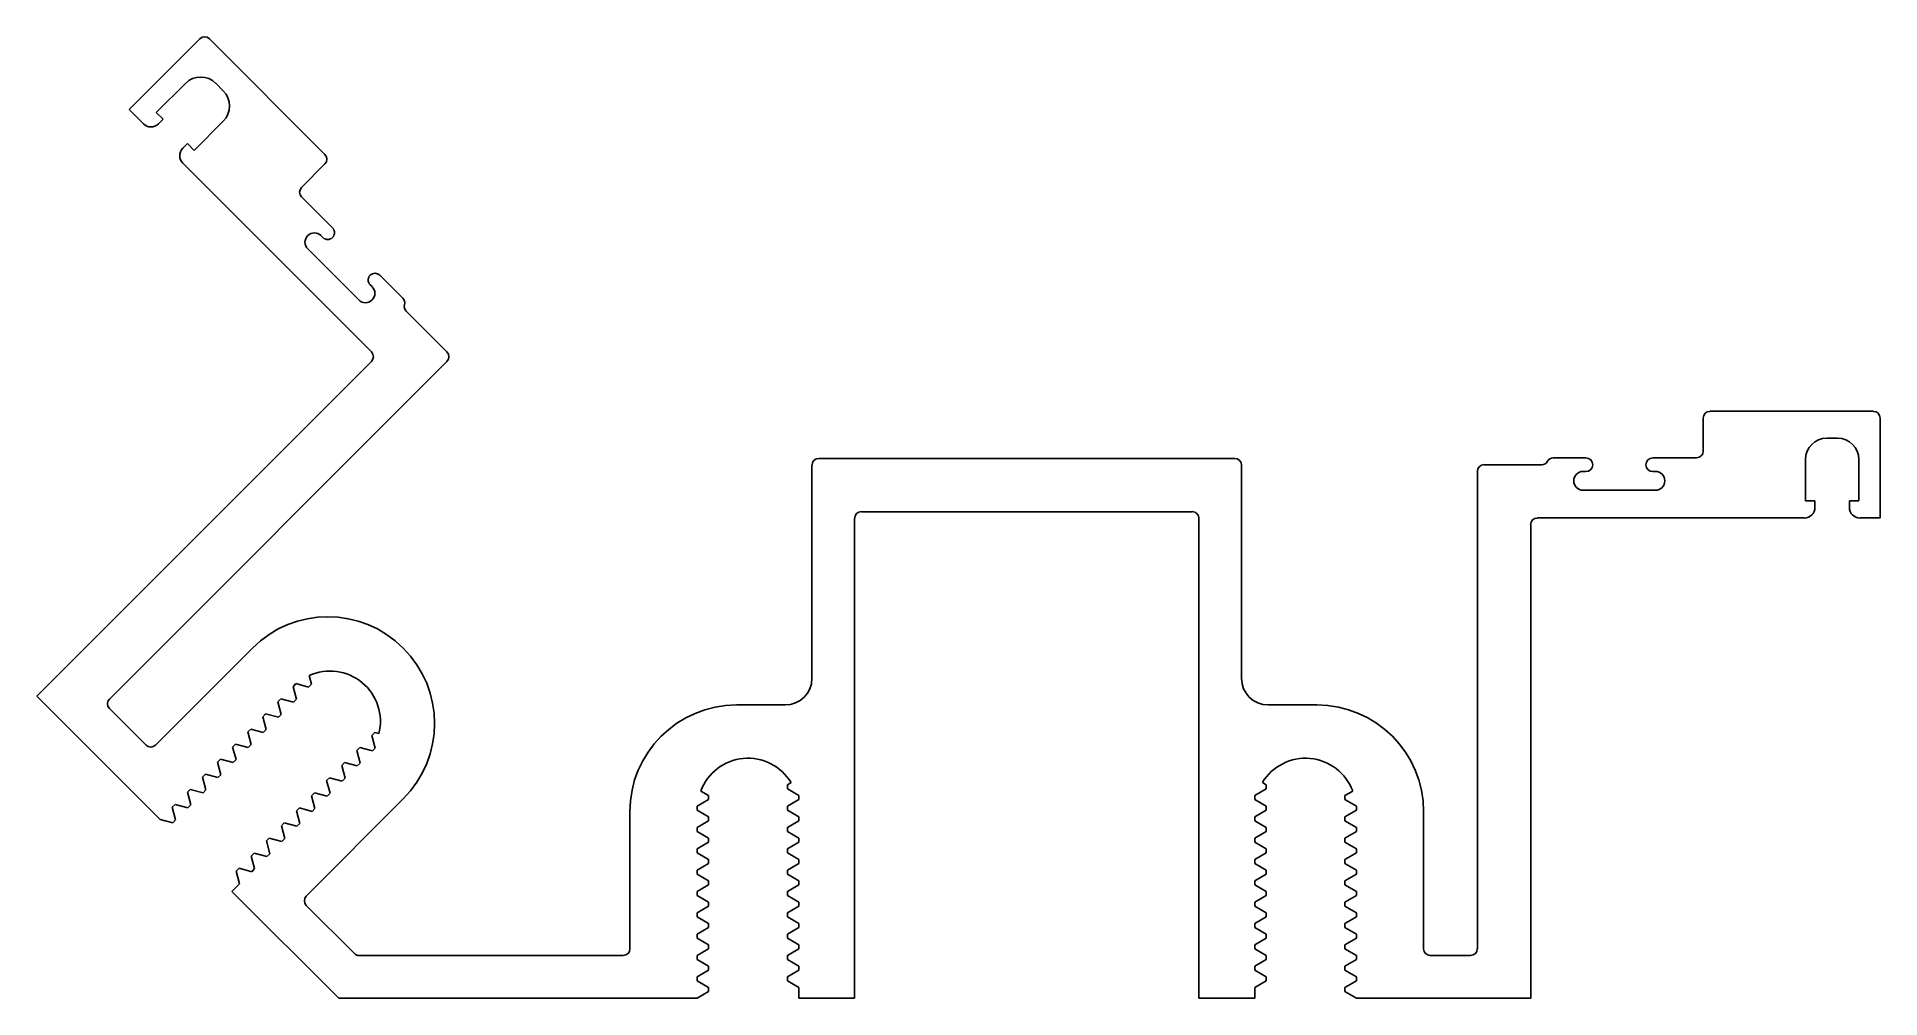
# Model space of a CAD drawing. Extents: x 4 to 114, y 4 to 61.
import ezdxf

# ---------------------------------------------------------------- set-up
doc = ezdxf.new("R2010")
doc.units = 0
doc.layers.get('0').update_dxf_attribs({"linetype": 'CONTINUOUS'})

msp = doc.modelspace()

# ---------------------------------------------------------------- linework, layer by layer
for p, q in [((13.63, 60.61), (9.42, 56.4)), ((21.07, 53.72), (14.19, 60.61)), ((11.03, 56.22), (12.78, 57.96)), ((14.57, 57.96), (15.02, 57.51)), ((9.42, 56.4), (10.26, 55.55)), ((11.43, 55.82), (11.03, 56.22)), ((11.16, 55.55), (11.43, 55.82)), ((15.02, 55.71), (13.28, 53.97)), ((12.88, 54.37), (12.61, 54.1)), ((13.28, 53.97), (12.88, 54.37)), ((12.61, 53.2), (23.84, 41.97)), ((19.68, 51.76), (21.07, 53.16)), ((21.52, 49.36), (19.68, 51.2)), ((20.84, 48.89), (20.94, 48.79)), ((23.08, 45.07), (20.05, 48.1)), ((25.71, 45.17), (24.34, 46.54)), ((23.76, 45.97), (23.87, 45.86)), ((28.33, 41.97), (25.91, 44.4)), ((23.84, 41.41), (3.92, 21.48)), ((8.24, 21.31), (28.33, 41.41)), ((113.25, 38.44), (103.51, 38.44)), ((103.11, 38.04), (103.11, 36.07)), ((113.65, 32.09), (113.65, 38.04)), ((110.47, 36.84), (111.11, 36.84)), ((50.06, 35.24), (50.06, 22.55)), ((62.85, 35.64), (50.46, 35.64)), ((75.24, 35.64), (62.85, 35.64)), ((75.63, 22.55), (75.63, 35.24)), ((93.5, 35.26), (90.07, 35.26)), ((96.13, 35.67), (94.19, 35.67)), ((102.72, 35.67), (100.11, 35.67)), ((109.2, 33.11), (109.2, 35.57)), ((112.38, 35.57), (112.38, 33.11)), ((89.67, 34.87), (89.67, 6.45)), ((95.97, 34.86), (96.13, 34.86)), ((100.11, 34.86), (100.27, 34.86)), ((100.27, 33.74), (95.97, 33.74)), ((109.76, 33.11), (109.2, 33.11)), ((109.76, 32.72), (109.76, 33.11)), ((112.38, 33.11), (111.82, 33.11)), ((111.82, 33.11), (111.82, 32.72)), ((52.6, 3.51), (52.6, 32.07)), ((53, 32.46), (72.7, 32.46)), ((73.09, 32.07), (73.09, 3.51)), ((93.24, 32.09), (109.13, 32.09)), ((112.45, 32.09), (113.65, 32.09)), ((92.85, 3.51), (92.85, 31.69)), ((16.75, 24.35), (10.98, 18.57)), ((19.17, 22.05), (19.34, 22.23)), ((19.37, 21.3), (19.17, 22.05)), ((19.34, 22.23), (20.09, 22.03)), ((20.09, 22.03), (20.27, 22.2)), ((20.27, 22.2), (20.13, 22.71)), ((3.92, 21.48), (11.26, 14.14)), ((18.27, 21.15), (18.44, 21.33)), ((18.47, 20.4), (18.27, 21.15)), ((18.44, 21.33), (19.19, 21.13)), ((19.19, 21.13), (19.37, 21.3)), ((48.47, 20.96), (45.57, 20.96)), ((80.12, 20.96), (77.22, 20.96)), ((10.42, 18.57), (8.24, 20.75)), ((17.37, 20.26), (17.54, 20.43)), ((17.57, 19.51), (17.37, 20.26)), ((17.54, 20.43), (18.3, 20.23)), ((18.3, 20.23), (18.47, 20.4)), ((16.47, 19.36), (16.65, 19.53)), ((16.67, 18.61), (16.47, 19.36)), ((16.65, 19.53), (17.4, 19.33)), ((17.4, 19.33), (17.57, 19.51)), ((24.04, 19.33), (23.86, 19.15)), ((23.86, 19.15), (24.06, 18.4)), ((24.28, 19.26), (24.04, 19.33)), ((14.68, 17.56), (14.85, 17.74)), ((14.88, 16.81), (14.68, 17.56)), ((14.85, 17.74), (15.6, 17.54)), ((15.57, 18.46), (15.75, 18.63)), ((15.78, 17.71), (15.57, 18.46)), ((15.6, 17.54), (15.78, 17.71)), ((15.75, 18.63), (16.5, 18.43)), ((16.5, 18.43), (16.67, 18.61)), ((23.14, 18.43), (22.97, 18.25)), ((22.97, 18.25), (23.17, 17.5)), ((23.89, 18.23), (23.14, 18.43)), ((24.06, 18.4), (23.89, 18.23)), ((13.78, 16.66), (13.95, 16.84)), ((13.98, 15.91), (13.78, 16.66)), ((13.95, 16.84), (14.7, 16.64)), ((14.7, 16.64), (14.88, 16.81)), ((21.34, 16.63), (21.17, 16.46)), ((22.09, 16.43), (21.34, 16.63)), ((22.24, 17.53), (22.07, 17.36)), ((22.07, 17.36), (22.27, 16.6)), ((22.27, 16.6), (22.09, 16.43)), ((22.99, 17.33), (22.24, 17.53)), ((23.17, 17.5), (22.99, 17.33)), ((12.88, 15.77), (13.05, 15.94)), ((13.08, 15.02), (12.88, 15.77)), ((13.05, 15.94), (13.81, 15.74)), ((13.81, 15.74), (13.98, 15.91)), ((19.96, 9.59), (25.73, 15.37)), ((20.45, 15.73), (20.27, 15.56)), ((20.27, 15.56), (20.47, 14.81)), ((21.2, 15.53), (20.45, 15.73)), ((21.17, 16.46), (21.37, 15.71)), ((21.37, 15.71), (21.2, 15.53)), ((43.9, 15.58), (43.44, 15.84)), ((43.9, 15.33), (43.9, 15.58)), ((48.82, 16.34), (48.6, 16.21)), ((48.6, 16.21), (48.6, 15.97)), ((48.6, 15.97), (49.27, 15.58)), ((49.27, 15.58), (49.27, 15.33)), ((76.42, 15.58), (77.09, 15.97)), ((76.42, 15.33), (76.42, 15.58)), ((77.09, 16.21), (76.88, 16.34)), ((77.09, 15.97), (77.09, 16.21)), ((82.25, 15.84), (81.79, 15.58)), ((81.79, 15.58), (81.79, 15.33)), ((11.98, 14.87), (12.16, 15.04)), ((12.18, 14.12), (11.98, 14.87)), ((12.16, 15.04), (12.91, 14.84)), ((12.91, 14.84), (13.08, 15.02)), ((19.55, 14.84), (19.37, 14.66)), ((19.37, 14.66), (19.57, 13.91)), ((20.3, 14.63), (19.55, 14.84)), ((20.47, 14.81), (20.3, 14.63)), ((39.22, 14.61), (39.22, 6.45)), ((43.23, 14.94), (43.9, 15.33)), ((43.23, 14.7), (43.23, 14.94)), ((43.9, 14.31), (43.23, 14.7)), ((43.9, 14.06), (43.9, 14.31)), ((49.27, 15.33), (48.6, 14.94)), ((48.6, 14.94), (48.6, 14.7)), ((48.6, 14.7), (49.27, 14.31)), ((49.27, 14.31), (49.27, 14.06)), ((77.09, 14.94), (76.42, 15.33)), ((76.42, 14.31), (77.09, 14.7)), ((76.42, 14.06), (76.42, 14.31)), ((77.09, 14.7), (77.09, 14.94)), ((81.79, 15.33), (82.47, 14.94)), ((82.47, 14.7), (81.79, 14.31)), ((81.79, 14.31), (81.79, 14.06)), ((82.47, 14.94), (82.47, 14.7)), ((86.47, 6.45), (86.47, 14.61)), ((11.26, 14.14), (12.01, 13.94)), ((12.01, 13.94), (12.18, 14.12)), ((18.65, 13.94), (18.48, 13.76)), ((18.48, 13.76), (18.68, 13.01)), ((19.4, 13.74), (18.65, 13.94)), ((19.57, 13.91), (19.4, 13.74)), ((43.23, 13.67), (43.9, 14.06)), ((43.23, 13.43), (43.23, 13.67)), ((43.9, 13.04), (43.23, 13.43)), ((49.27, 14.06), (48.6, 13.67)), ((48.6, 13.67), (48.6, 13.43)), ((48.6, 13.43), (49.27, 13.04)), ((77.09, 13.67), (76.42, 14.06)), ((76.42, 13.04), (77.09, 13.43)), ((77.09, 13.43), (77.09, 13.67)), ((81.79, 14.06), (82.47, 13.67)), ((82.47, 13.43), (81.79, 13.04)), ((82.47, 13.67), (82.47, 13.43)), ((16.85, 12.14), (16.68, 11.97)), ((17.6, 11.94), (16.85, 12.14)), ((17.75, 13.04), (17.58, 12.87)), ((17.58, 12.87), (17.78, 12.11)), ((17.78, 12.11), (17.6, 11.94)), ((18.5, 12.84), (17.75, 13.04)), ((18.68, 13.01), (18.5, 12.84)), ((43.23, 12.4), (43.9, 12.79)), ((43.23, 12.16), (43.23, 12.4)), ((43.9, 11.77), (43.23, 12.16)), ((43.9, 12.79), (43.9, 13.04)), ((49.27, 12.79), (48.6, 12.4)), ((48.6, 12.4), (48.6, 12.16)), ((48.6, 12.16), (49.27, 11.77)), ((49.27, 13.04), (49.27, 12.79)), ((76.42, 12.79), (76.42, 13.04)), ((77.09, 12.4), (76.42, 12.79)), ((76.42, 11.77), (77.09, 12.16)), ((77.09, 12.16), (77.09, 12.4)), ((81.79, 13.04), (81.79, 12.79)), ((81.79, 12.79), (82.47, 12.4)), ((82.47, 12.16), (81.79, 11.77)), ((82.47, 12.4), (82.47, 12.16)), ((15.96, 11.24), (15.78, 11.07)), ((15.78, 11.07), (15.98, 10.32)), ((16.71, 11.04), (15.96, 11.24)), ((16.68, 11.97), (16.88, 11.22)), ((16.88, 11.22), (16.71, 11.04)), ((43.23, 11.13), (43.9, 11.52)), ((43.23, 10.89), (43.23, 11.13)), ((43.9, 11.52), (43.9, 11.77)), ((49.27, 11.52), (48.6, 11.13)), ((48.6, 11.13), (48.6, 10.89)), ((49.27, 11.77), (49.27, 11.52)), ((76.42, 11.52), (76.42, 11.77)), ((77.09, 11.13), (76.42, 11.52)), ((77.09, 10.89), (77.09, 11.13)), ((81.79, 11.77), (81.79, 11.52)), ((81.79, 11.52), (82.47, 11.13)), ((82.47, 11.13), (82.47, 10.89)), ((15.98, 10.32), (15.53, 9.87)), ((43.9, 10.5), (43.23, 10.89)), ((43.23, 9.86), (43.9, 10.25)), ((43.9, 10.25), (43.9, 10.5)), ((48.6, 10.89), (49.27, 10.5)), ((49.27, 10.25), (48.6, 9.86)), ((49.27, 10.5), (49.27, 10.25)), ((76.42, 10.5), (77.09, 10.89)), ((76.42, 10.25), (76.42, 10.5)), ((77.09, 9.86), (76.42, 10.25)), ((82.47, 10.89), (81.79, 10.5)), ((81.79, 10.5), (81.79, 10.25)), ((81.79, 10.25), (82.47, 9.86)), ((15.53, 9.87), (21.89, 3.51)), ((22.82, 6.17), (19.96, 9.03)), ((43.23, 9.62), (43.23, 9.86)), ((43.9, 9.23), (43.23, 9.62)), ((43.23, 8.59), (43.9, 8.98)), ((43.9, 8.98), (43.9, 9.23)), ((48.6, 9.86), (48.6, 9.62)), ((48.6, 9.62), (49.27, 9.23)), ((49.27, 8.98), (48.6, 8.59)), ((49.27, 9.23), (49.27, 8.98)), ((76.42, 9.23), (77.09, 9.62)), ((76.42, 8.98), (76.42, 9.23)), ((77.09, 8.59), (76.42, 8.98)), ((77.09, 9.62), (77.09, 9.86)), ((82.47, 9.62), (81.79, 9.23)), ((81.79, 9.23), (81.79, 8.98)), ((81.79, 8.98), (82.47, 8.59)), ((82.47, 9.86), (82.47, 9.62)), ((43.23, 8.35), (43.23, 8.59)), ((43.9, 7.96), (43.23, 8.35)), ((43.23, 7.32), (43.9, 7.71)), ((43.9, 7.71), (43.9, 7.96)), ((48.6, 8.59), (48.6, 8.35)), ((48.6, 8.35), (49.27, 7.96)), ((49.27, 7.71), (48.6, 7.32)), ((49.27, 7.96), (49.27, 7.71)), ((76.42, 7.96), (77.09, 8.35)), ((76.42, 7.71), (76.42, 7.96)), ((77.09, 7.32), (76.42, 7.71)), ((77.09, 8.35), (77.09, 8.59)), ((82.47, 8.35), (81.79, 7.96)), ((81.79, 7.96), (81.79, 7.71)), ((81.79, 7.71), (82.47, 7.32)), ((82.47, 8.59), (82.47, 8.35)), ((43.23, 7.08), (43.23, 7.32)), ((43.9, 6.69), (43.23, 7.08)), ((43.9, 6.44), (43.9, 6.69)), ((48.6, 7.32), (48.6, 7.08)), ((48.6, 7.08), (49.27, 6.69)), ((49.27, 6.69), (49.27, 6.44)), ((76.42, 6.69), (77.09, 7.08)), ((76.42, 6.44), (76.42, 6.69)), ((77.09, 7.08), (77.09, 7.32)), ((82.47, 7.08), (81.79, 6.69)), ((81.79, 6.69), (81.79, 6.44)), ((82.47, 7.32), (82.47, 7.08)), ((38.83, 6.05), (23.1, 6.05)), ((43.23, 6.05), (43.9, 6.44)), ((43.23, 5.81), (43.23, 6.05)), ((43.9, 5.42), (43.23, 5.81)), ((49.27, 6.44), (48.6, 6.05)), ((48.6, 6.05), (48.6, 5.81)), ((48.6, 5.81), (49.27, 5.42)), ((77.09, 6.05), (76.42, 6.44)), ((76.42, 5.42), (77.09, 5.81)), ((77.09, 5.81), (77.09, 6.05)), ((81.79, 6.44), (82.47, 6.05)), ((82.47, 5.81), (81.79, 5.42)), ((82.47, 6.05), (82.47, 5.81)), ((89.27, 6.05), (86.87, 6.05)), ((43.23, 4.78), (43.9, 5.17)), ((43.23, 4.54), (43.23, 4.78)), ((43.9, 4.15), (43.23, 4.54)), ((43.9, 5.17), (43.9, 5.42)), ((49.27, 5.17), (48.6, 4.78)), ((48.6, 4.78), (48.6, 4.54)), ((48.6, 4.54), (49.27, 4.15)), ((49.27, 5.42), (49.27, 5.17)), ((76.42, 5.17), (76.42, 5.42)), ((77.09, 4.78), (76.42, 5.17)), ((76.42, 4.15), (77.09, 4.54)), ((77.09, 4.54), (77.09, 4.78)), ((81.79, 5.42), (81.79, 5.17)), ((81.79, 5.17), (82.47, 4.78)), ((82.47, 4.54), (81.79, 4.15)), ((82.47, 4.78), (82.47, 4.54)), ((21.89, 3.51), (43.23, 3.51)), ((43.23, 3.51), (43.9, 3.9)), ((43.9, 3.9), (43.9, 4.15)), ((49.27, 4.15), (49.27, 3.51)), ((49.27, 3.51), (52.6, 3.51)), ((73.09, 3.51), (76.42, 3.51)), ((76.42, 3.51), (76.42, 4.15)), ((81.79, 4.15), (81.79, 3.9)), ((81.79, 3.9), (82.47, 3.51)), ((82.47, 3.51), (92.85, 3.51))]:
    msp.add_line(p, q)
for centre, radius, start, end in [((13.91, 60.33), 0.397, 45, 135), ((13.67, 57.06), 1.27, 45, 135), ((14.12, 56.61), 1.27, 315, 45), ((10.71, 56), 0.635, 225, 315), ((13.06, 53.65), 0.635, 135, 225), ((20.79, 53.44), 0.397, 315, 45), ((19.96, 51.48), 0.397, 135, 225), ((20.44, 48.5), 0.559, 45, 225), ((21.23, 49.07), 0.406, 225, 45), ((24.05, 46.25), 0.406, 45, 225), ((23.48, 45.46), 0.559, 225, 45), ((25.42, 44.89), 0.397, 344.2092, 45), ((26.19, 44.68), 0.397, 164.2092, 225), ((23.56, 41.69), 0.397, 315, 45), ((28.05, 41.69), 0.397, 315, 45), ((103.51, 38.04), 0.397, 90, 180), ((113.25, 38.04), 0.397, 360, 90), ((110.47, 35.57), 1.27, 90, 180), ((111.11, 35.57), 1.27, 360, 90), ((50.46, 35.24), 0.397, 90, 180), ((75.24, 35.24), 0.397, 0, 90), ((90.07, 34.87), 0.397, 90, 180), ((93.5, 35.66), 0.397, 270, 330.7908), ((94.19, 35.27), 0.397, 90, 150.7908), ((96.13, 35.26), 0.406, 270, 90), ((100.11, 35.26), 0.406, 90, 270), ((102.72, 36.07), 0.397, 270, 360), ((95.97, 34.3), 0.559, 90, 270), ((100.27, 34.3), 0.559, 270, 90), ((53, 32.07), 0.397, 90, 180), ((72.7, 32.07), 0.397, 0, 90), ((93.24, 31.69), 0.397, 90, 180), ((109.13, 32.72), 0.635, 270, 360), ((112.45, 32.72), 0.635, 180, 270), ((21.24, 19.86), 6.35, 315, 135), ((21.37, 19.98), 3, 346.0916, 114.464), ((48.47, 22.55), 1.59, 270, 0), ((77.22, 22.55), 1.59, 180, 270), ((8.52, 21.03), 0.397, 135, 225), ((45.57, 14.61), 6.35, 90, 180), ((80.12, 14.61), 6.35, 0, 90), ((10.7, 18.85), 0.397, 225, 315), ((46.25, 14.79), 3, 31.0916, 159.464), ((79.44, 14.79), 3, 20.536, 148.9084), ((20.24, 9.31), 0.397, 135, 225), ((23.1, 6.45), 0.397, 225, 270), ((38.83, 6.45), 0.397, 270, 0), ((86.87, 6.45), 0.397, 180, 270), ((89.27, 6.45), 0.397, 270, 0)]:
    msp.add_arc(centre, radius, start, end)

doc.saveas('drawing.dxf')
